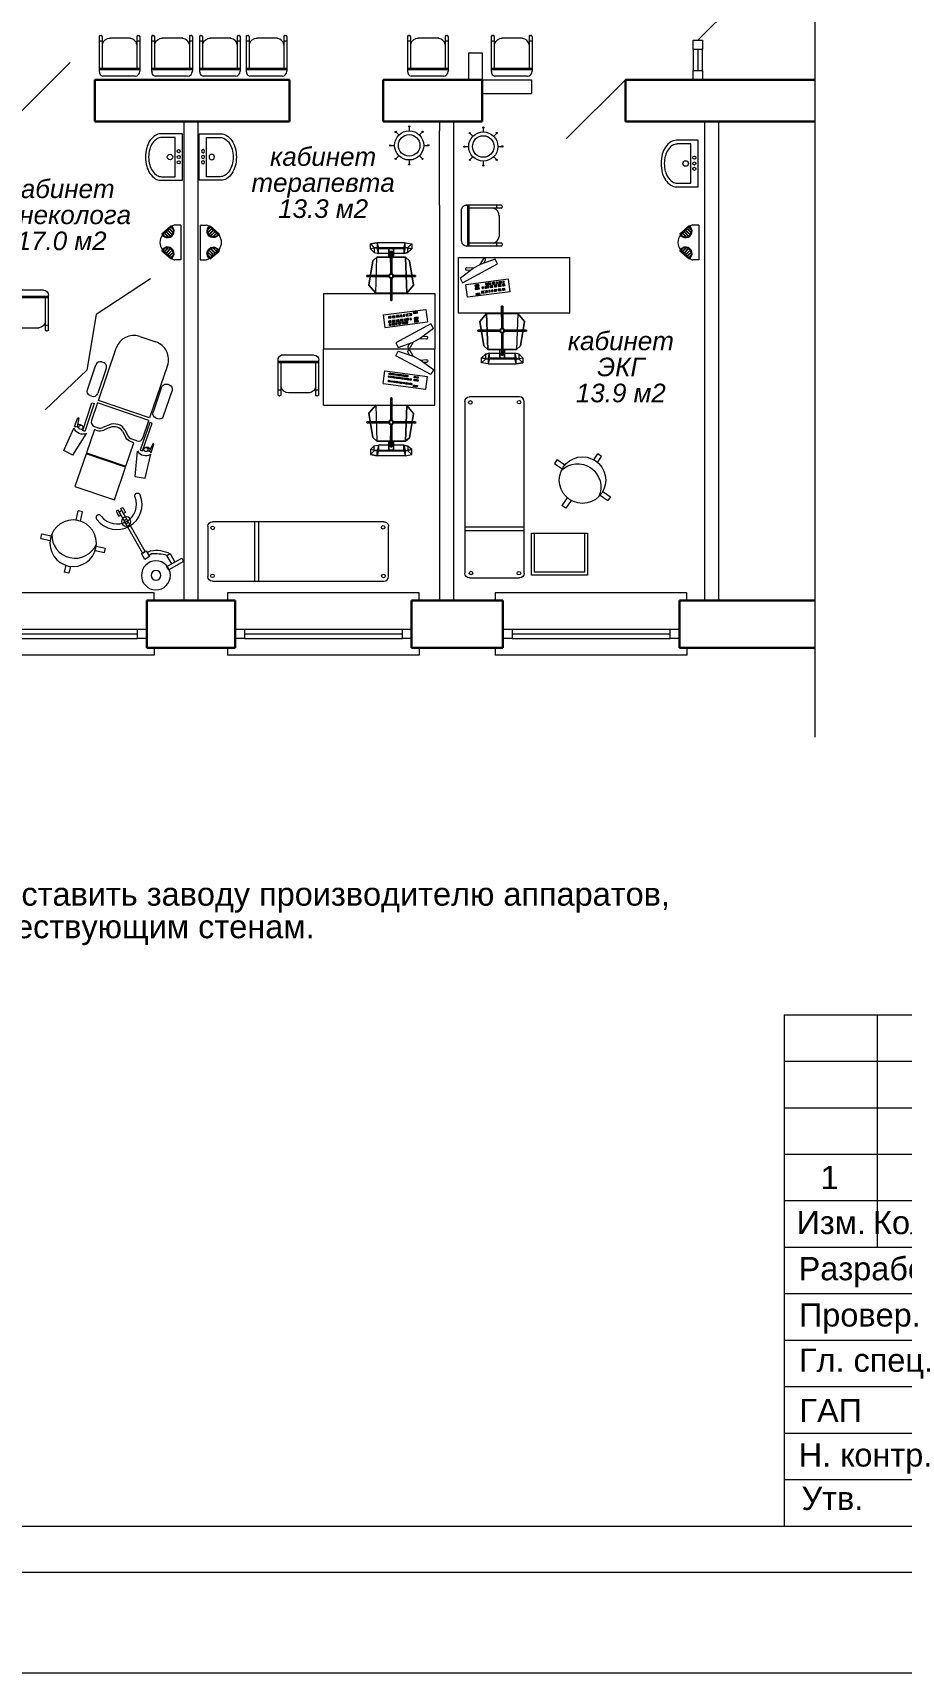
# Model space of a CAD drawing. Header units: metres. Extents: x 14591 to 15202, y 5442 to 5571.
# Drawn here: x 15087.22 to 15096.56, y 5477.72 to 5495.36 of the extents above; entities that cross this region are included whole.
import ezdxf
from ezdxf.enums import TextEntityAlignment as Align

# ---------------------------------------------------------------- set-up
doc = ezdxf.new("R2010")
doc.units = ezdxf.units.M
doc.header["$MEASUREMENT"] = 0
for name, color, linetype, lineweight in [('Level 1', 7, 'Continuous', 0), ('Level 50', 7, 'Continuous', 0), ('Level 63', 7, 'Continuous', 0), ('Стены', 7, 'Continuous', 13)]:
    doc.layers.add(name, color=color, linetype=linetype, lineweight=lineweight)
doc.layers.add('OBORUD MED', color=7, linetype='Continuous', lineweight=0, true_color=0xd20000)
doc.styles.add('Style-Arial', font='arial.ttf')
doc.styles.add('Style-Arial IF', font='ariali.ttf')

# ---------------------------------------------------------------- blocks, each defined once
blk = doc.blocks.new('*U54')
at = {"layer": 'Стены', "color": 7, "linetype": 'Continuous', "lineweight": 0}
for p, q in [((-0.335, -1.03), (-0.335, 1.03)), ((-0.255, 1.03), (-0.335, 1.03)), ((0.335, 1.03), (0.255, 1.03)), ((0.335, -1.03), (0.335, 1.03)), ((-0.155, 0.85), (-0.155, -0.85)), ((-0.105, 0.85), (-0.105, -0.85)), ((-0.055, 0.85), (-0.055, -0.85)), ((-0.255, -1.03), (-0.335, -1.03)), ((0.255, -1.03), (0.335, -1.03))]:
    blk.add_line(p, q, dxfattribs=at)
at = {"layer": 'Стены', "color": 7, "linetype": 'Continuous', "lineweight": 30}
for p, q in [((0.255, 0.95), (-0.255, 0.95)), ((0.255, -0.95), (-0.255, -0.95))]:
    blk.add_line(p, q, dxfattribs=at)
at = {"layer": 'Стены', "color": 7, "linetype": 'Continuous', "lineweight": 13, "flags": 128}
for points in [[(-0.155, 0.85), (-0.155, 0.95), (-0.055, 0.95), (-0.055, 0.85), (-0.155, 0.85)], [(-0.155, -0.95), (-0.155, -0.85), (-0.055, -0.85), (-0.055, -0.95), (-0.155, -0.95)]]:
    blk.add_lwpolyline(points, close=True, dxfattribs=at)
blk = doc.blocks.new('ум6')
at = {"layer": 'Стены', "color": 7, "linetype": 'Continuous', "lineweight": 0}
for p, q in [((-0.325, 0), (-0.325, -0.306)), ((0.325, 0), (-0.325, 0)), ((0.325, -0.306), (0.325, 0)), ((-0.274, -0.103), (-0.274, -0.294)), ((0.275, -0.103), (-0.274, -0.103)), ((0.275, -0.294), (0.275, -0.103))]:
    blk.add_line(p, q, dxfattribs=at)
for centre, radius in [((-0.082, -0.054), 0.0217), ((-0.001, -0.176), 0.0383), ((-0.001, -0.054), 0.0217), ((0.074, -0.054), 0.0217)]:
    blk.add_circle(centre, radius, dxfattribs=at)
for centre, radius, start, end in [((-0.18, -0.306), 0.145, 180, 212.1154), ((-0.094, -0.251), 0.247, 212.1154, 236.5784), ((-0.151, -0.294), 0.122, 180, 212.1154), ((-0.079, -0.248), 0.208, 212.1154, 236.5784), ((-0.037, -0.165), 0.35, 236.5784, 254.7118), ((-0.031, -0.175), 0.295, 236.5784, 254.7118), ((0.032, -0.175), 0.295, 285.2882, 303.4216), ((0.037, -0.165), 0.35, 285.2882, 303.4216), ((0.08, -0.248), 0.208, 303.4216, 327.8846), ((0.094, -0.251), 0.247, 303.4216, 327.8846), ((0.153, -0.294), 0.122, 327.8846, 0), ((0.18, -0.306), 0.145, 327.8846, 0), ((0, -0.029), 0.491, 254.7118, 270), ((0.001, -0.061), 0.414, 254.7118, 270), ((0, -0.029), 0.491, 270, 285.2882), ((0.001, -0.061), 0.414, 270, 285.2882)]:
    blk.add_arc(centre, radius, start, end, dxfattribs=at)
blk = doc.blocks.new('*U122')
at = {"color": 7, "linetype": 'Continuous', "lineweight": 0}
for p, q in [((0.025, 0.646), (0.127, 0.689)), ((0.025, 0.646), (0.11, 0.384)), ((0.127, 0.689), (0.242, 0.45)), ((0.294, 0.342), (0.232, 0.415)), ((0.252, 0.435), (0.301, 0.348)), ((-0.577, 0.273), (-0.661, 0.202)), ((-0.661, 0.202), (-0.5, -0.008)), ((-0.577, 0.273), (-0.381, 0.08)), ((0, 0.141), (0.022, 0.215)), ((0.029, 0.133), (0.05, 0.207)), ((0.093, 0.29), (0.065, 0.273)), ((0.13, 0.277), (0.081, 0.247)), ((0.301, 0.348), (0.294, 0.342)), ((-0.289, 0.054), (-0.262, 0.071)), ((-0.282, 0.023), (-0.246, 0.045)), ((-0.12, 0.041), (-0.196, 0.055)), ((-0.115, 0.07), (-0.191, 0.084)), ((0.318, 0.067), (-0.178, -0.239)), ((0.632, -0.44), (0.318, 0.067)), ((-0.49, -0.023), (-0.434, -0.106)), ((-0.426, -0.103), (-0.464, -0.015)), ((-0.434, -0.106), (-0.426, -0.103)), ((-0.178, -0.239), (0.135, -0.746)), ((0.41, -0.811), (0.566, -0.715))]:
    blk.add_line(p, q, dxfattribs=at)
at = {"color": 7, "linetype": 'Continuous', "lineweight": 0, "extrusion": (0, 0, -1), "flags": 128}
for points in [[(0.247, 0.841), (0.052, 0.525), (0.435, 0.289), (0.63, 0.605), (0.247, 0.841)], [(-0.31, 0.115), (-0.141, 0.381), (-0.162, 0.395), (-0.331, 0.129), (-0.31, 0.115)], [(0.23, -0.219), (0.393, 0.052), (0.414, 0.039), (0.252, -0.232), (0.23, -0.219)]]:
    blk.add_lwpolyline(points, close=True, dxfattribs=at)
for points in [[(0.289, 0.054), (0.43, 0.281), (0.047, 0.517), (-0.093, 0.29)], [(-0.199, 0.261), (-0.304, 0.09), (0.192, -0.217), (0.298, -0.046)], [(-0.517, -0.226), (-0.368, 0.015)], [(-0.385, 0.084), (-0.4, 0.093)], [(-0.469, 0.077), (-0.618, -0.164)], [(0.236, -0.3), (0.251, -0.309)], [(0.018, -0.557), (0.167, -0.316)], [(-0.602, -0.233), (-0.586, -0.243)], [(0.267, -0.378), (0.119, -0.619)], [(0.05, -0.635), (0.034, -0.626)]]:
    blk.add_lwpolyline(points, dxfattribs=at)
at = {"color": 7, "linetype": 'Continuous', "lineweight": 0, "extrusion": (0, 0, -1)}
for centre in [(-0.202, 0.388), (0.426, 0)]:
    blk.add_circle(centre, 0.0223, dxfattribs=at)
for centre, radius, start, end in [((-0.21, 0.35), 0.105, 18.4846, 107.7399), ((-0.21, 0.457), 0.0468, 208.0198, 279.618), ((-0.203, 0.417), 0.0516, 205.2952, 270.3467), ((-0.156, 0.235), 0.05, 58.3028, 148.3028), ((0.255, -0.019), 0.05, 328.3028, 58.3028), ((0.209, -0.014), 0.1, 58.3028, 100.4951), ((0.209, -0.014), 0.07, 58.3028, 100.4951), ((0.096, 0.169), 0.1, 196.1105, 238.3028), ((0.096, 0.169), 0.13, 196.1105, 238.3028), ((-0.427, 0.051), 0.05, 58.3028, 148.3028), ((0.209, -0.342), 0.05, 58.3028, 148.3028), ((-0.461, -0.545), 0.2, 148.3028, 238.3028), ((0.076, -0.593), 0.05, 238.3028, 328.3028), ((0.06, -0.583), 0.05, 148.3028, 238.3028), ((-0.305, -0.641), 0.2, 238.3028, 328.3028)]:
    blk.add_arc(centre, radius, start, end, dxfattribs=at)
at = {"color": 7, "linetype": 'Continuous', "lineweight": 0}
for centre, radius, start, end in [((0.118, 0.188), 0.1, 121.6972, 163.8895), ((0.118, 0.188), 0.07, 121.6972, 163.8895), ((-0.396, -0.024), 0.105, 81.879, 171.1342), ((-0.491, 0.024), 0.0468, 271.4142, 343.0124), ((-0.097, 0.168), 0.13, 259.5049, 301.6972), ((-0.097, 0.168), 0.1, 259.5049, 301.6972), ((0.411, 0.041), 0.05, 121.6972, 211.6972), ((-0.453, 0.013), 0.0516, 268.6896, 333.7411), ((0.576, -0.191), 0.05, 301.6972, 31.6972), ((-0.225, -0.352), 0.05, 121.6972, 211.6972), ((0.56, -0.2), 0.05, 211.6972, 301.6972)]:
    blk.add_arc(centre, radius, start, end, dxfattribs=at)
blk = doc.blocks.new('*U123')
at = {"color": 7, "linetype": 'Continuous', "lineweight": 0}
for p, q in [((-0.466, 0.32), (-0.466, -0.32)), ((-0.426, -0.32), (-0.426, 0.32))]:
    blk.add_line(p, q, dxfattribs=at)
at = {"color": 7, "linetype": 'Continuous', "lineweight": 0, "extrusion": (0, 0, -1), "flags": 128}
for points in [[(0.973, -0.27), (0.973, 0.27)], [(0.923, 0.32), (-0.923, 0.32)], [(-0.973, 0.27), (-0.973, -0.27)], [(-0.923, -0.32), (0.923, -0.32)]]:
    blk.add_lwpolyline(points, dxfattribs=at)
at = {"color": 7, "linetype": 'Continuous', "lineweight": 0, "extrusion": (0, 0, -1)}
for centre in [(0.922, 0.263), (-0.917, 0.264), (0.921, -0.253), (-0.914, -0.259)]:
    blk.add_circle(centre, 0.0191, dxfattribs=at)
at = {"color": 7, "linetype": 'Continuous', "lineweight": 0}
for centre, start, end in [((-0.923, 0.27), 90, 180), ((-0.923, -0.27), 180, 270), ((0.923, -0.27), 270, 0)]:
    blk.add_arc(centre, 0.05, start, end, dxfattribs=at)
at = {"color": 7, "linetype": 'Continuous', "lineweight": 0, "extrusion": (0, 0, -1)}
blk.add_arc((-0.923, 0.27), 0.05, 90, 180, dxfattribs=at)
blk = doc.blocks.new('STUL3_1')
at = {"layer": 'Level 1', "color": 7, "linetype": 'Continuous', "lineweight": 0}
for p, q in [((0.05, 0.7), (0, 0.7)), ((0, 0.599), (0, 0.7)), ((0.05, 0.599), (0.05, 0.7)), ((-0.325, 0.375), (-0.325, 0.325)), ((-0.224, 0.375), (-0.325, 0.375)), ((0.274, 0.375), (0.35, 0.375)), ((-0.224, 0.325), (-0.325, 0.325)), ((0.274, 0.325), (0.35, 0.325)), ((0, 0), (0, 0.101)), ((0.05, 0), (0.05, 0.101)), ((0.05, 0), (0, 0))]:
    blk.add_line(p, q, dxfattribs=at)
at = {"layer": 'Level 1', "color": 7, "linetype": 'Continuous', "lineweight": 0, "extrusion": (0, 0, -1)}
blk.add_circle((-0.025, 0.35), 0.25, dxfattribs=at)
at = {"layer": 'Level 1', "color": 7, "linetype": 'Continuous', "lineweight": 0}
blk.add_arc((-0.066, 0.35), 0.25, 280.4513, 79.5487, dxfattribs=at)
blk = doc.blocks.new('STUL3')
at = {"layer": 'Level 1', "color": 7, "linetype": 'Continuous', "lineweight": 0}
blk.add_line((0, 67.5), (5, 67.5), dxfattribs=at)
at = {"layer": 'Level 1', "color": 7, "linetype": 'Continuous', "lineweight": 0, "xscale": 99.99999999999999, "yscale": 99.99999999999999, "zscale": 99.99999999999999, "rotation": 90}
blk.add_blockref('STUL3_1', (37.5, 32.5), dxfattribs=at)
blk = doc.blocks.new('*U127')
at = {"color": 7, "linetype": 'Continuous', "lineweight": 0}
for p, q in [((-0.134, -0.002), (-0.134, -0.033)), ((-0.1, -0.002), (-0.1, -0.043))]:
    blk.add_line(p, q, dxfattribs=at)
at = {"color": 7, "linetype": 'Continuous', "lineweight": 0, "extrusion": (0, 0, -1), "flags": 128}
for points in [[(0.15, 0.058), (0.079, 0.058), (0.079, -0.002), (0.15, -0.002), (0.15, 0.058)], [(-0.428, 0.045), (0.079, 0.045), (0.079, 0.012), (-0.428, 0.012), (-0.428, 0.045)], [(-0.391, 0.045), (-0.453, 0.045), (-0.453, 0.069), (-0.391, 0.069), (-0.391, 0.045)], [(-0.391, 0.012), (-0.453, 0.012), (-0.453, -0.013), (-0.391, -0.013), (-0.391, 0.012)], [(0.376, -0.112), (0.336, -0.112), (0.336, -0.295), (0.376, -0.295), (0.376, -0.112)], [(0.336, -0.171), (0.231, -0.171), (0.231, -0.21), (0.336, -0.21), (0.336, -0.171)]]:
    blk.add_lwpolyline(points, close=True, dxfattribs=at)
at = {"color": 7, "linetype": 'Continuous', "lineweight": 0, "extrusion": (0, 0, -1)}
for centre, radius in [((0.359, 0.038), 0.156), ((0.359, 0.038), 0.0522), ((-0.302, 0.03), 0.0501), ((-0.302, 0.03), 0.0213)]:
    blk.add_circle(centre, radius, dxfattribs=at)
at = {"color": 7, "linetype": 'Continuous', "lineweight": 0}
for centre, radius, start, end in [((0.511, 0.026), 0.27, 98.1039, 262.2901), ((0.511, 0.026), 0.21, 98.1039, 262.2901), ((0.484, 0.265), 0.0307, 266.0401, 110.1678), ((-0.624, 0.21), 0.547, 315.87, 333.7378)]:
    blk.add_arc(centre, radius, start, end, dxfattribs=at)
at = {"color": 7, "linetype": 'Continuous', "lineweight": 0, "extrusion": (0, 0, -1)}
for centre, radius, start, end in [((0.401, 0.06), 0.318, 198.7735, 237.7674), ((-0.482, -0.213), 0.0302, 91.8941, 283.5257)]:
    blk.add_arc(centre, radius, start, end, dxfattribs=at)
blk = doc.blocks.new('*U128')
at = {"layer": 'Стены', "color": 7, "linetype": 'Continuous', "lineweight": 0}
for p, q in [((-0.219, 0.208), (-0.219, 0.198)), ((-0.208, 0.219), (0.15, 0.219)), ((-0.208, 0.187), (0.136, 0.187)), ((-0.16, 0.187), (-0.16, 0.219)), ((0.136, -0.219), (0.136, 0.219)), ((0.15, -0.219), (0.15, 0.219)), ((0.15, 0.219), (0.169, 0.219)), ((0.219, -0.168), (0.219, 0.18)), ((-0.189, -0.118), (-0.189, 0.108)), ((-0.219, -0.197), (-0.219, -0.207)), ((-0.208, -0.187), (0.136, -0.187)), ((-0.208, -0.219), (0.165, -0.219)), ((-0.16, -0.219), (-0.16, -0.187))]:
    blk.add_line(p, q, dxfattribs=at)
at = {"layer": 'Стены', "color": 7, "linetype": 'Continuous', "lineweight": 0, "extrusion": (0, 0, -1)}
for centre, radius, start, end in [((0.209, 0.208), 0.0104, 358.9796, 94.0778), ((0.208, 0.198), 0.011, 270.467, 0.467), ((0.104, 0.105), 0.0844, 358.3439, 76.9666), ((-0.167, 0.163), 0.0554, 87.4032, 162.07), ((0.105, -0.105), 0.0844, 283.0334, 351.2374), ((-0.164, -0.164), 0.055, 184.5182, 270.467), ((0.209, -0.197), 0.0104, 358.9796, 94.0778), ((0.208, -0.208), 0.011, 270.467, 0.467)]:
    blk.add_arc(centre, radius, start, end, dxfattribs=at)
blk = doc.blocks.new('*U124')
at = {"color": 7, "linetype": 'Continuous', "lineweight": 0, "flags": 128}
blk.add_lwpolyline([(-0.225, 0.3), (0.225, 0.3), (0.225, -0.3), (-0.225, -0.3), (-0.225, 0.3)], close=True, dxfattribs=at)
blk.add_lwpolyline([(-0.225, 0.27), (0.195, 0.27), (0.195, -0.27), (-0.225, -0.27)], dxfattribs=at)
blk = doc.blocks.new('*U129')
at = {"color": 7, "linetype": 'Continuous', "lineweight": 0}
blk.add_line((-0.6, -0.027), (-0.6, 0.573), dxfattribs=at)
at = {"layer": 'Стены', "color": 7, "linetype": 'Continuous', "lineweight": 0}
for p, q in [((0.6, 0.573), (-0.6, 0.573)), ((0.179, 0.503), (0.206, 0.554)), ((0.206, 0.554), (0.366, 0.497)), ((0.328, 0.511), (0.309, 0.544)), ((0.366, 0.497), (0.332, 0.555)), ((0.6, -0.027), (0.6, 0.573)), ((0.556, 0.301), (0.179, 0.503)), ((0.442, 0.456), (0.366, 0.497)), ((0.442, 0.456), (0.509, 0.461)), ((0.583, 0.351), (0.442, 0.456)), ((0.474, 0.433), (0.513, 0.435)), ((0.043, 0.204), (0.061, 0.34)), ((0.043, 0.204), (0.502, 0.144)), ((0.061, 0.34), (0.52, 0.28)), ((0.099, 0.271), (0.101, 0.286)), ((0.104, 0.27), (0.099, 0.271)), ((0.113, 0.269), (0.099, 0.271)), ((0.099, 0.223), (0.101, 0.239)), ((0.106, 0.223), (0.099, 0.224)), ((0.113, 0.222), (0.099, 0.223)), ((0.101, 0.286), (0.115, 0.284)), ((0.106, 0.238), (0.101, 0.239)), ((0.101, 0.239), (0.115, 0.237)), ((0.107, 0.302), (0.109, 0.317)), ((0.122, 0.3), (0.107, 0.302)), ((0.109, 0.317), (0.124, 0.315)), ((0.115, 0.284), (0.113, 0.269)), ((0.113, 0.269), (0.115, 0.284)), ((0.128, 0.267), (0.113, 0.269)), ((0.113, 0.222), (0.115, 0.237)), ((0.115, 0.237), (0.113, 0.222)), ((0.128, 0.22), (0.113, 0.222)), ((0.115, 0.284), (0.13, 0.283)), ((0.115, 0.237), (0.13, 0.235)), ((0.124, 0.315), (0.122, 0.3)), ((0.13, 0.283), (0.128, 0.267)), ((0.13, 0.235), (0.128, 0.22)), ((0.136, 0.298), (0.138, 0.313)), ((0.151, 0.296), (0.136, 0.298)), ((0.138, 0.313), (0.153, 0.311)), ((0.142, 0.265), (0.144, 0.281)), ((0.157, 0.263), (0.142, 0.265)), ((0.142, 0.218), (0.144, 0.233)), ((0.157, 0.216), (0.142, 0.218)), ((0.144, 0.281), (0.159, 0.279)), ((0.144, 0.233), (0.159, 0.231)), ((0.151, 0.296), (0.153, 0.311)), ((0.153, 0.311), (0.151, 0.296)), ((0.165, 0.294), (0.151, 0.296)), ((0.153, 0.311), (0.167, 0.31)), ((0.157, 0.263), (0.159, 0.279)), ((0.159, 0.279), (0.157, 0.263)), ((0.171, 0.261), (0.157, 0.263)), ((0.157, 0.216), (0.159, 0.231)), ((0.159, 0.231), (0.157, 0.216)), ((0.171, 0.214), (0.157, 0.216)), ((0.159, 0.279), (0.173, 0.277)), ((0.159, 0.231), (0.173, 0.23)), ((0.167, 0.31), (0.165, 0.294)), ((0.173, 0.277), (0.171, 0.261)), ((0.173, 0.23), (0.171, 0.214)), ((0.177, 0.293), (0.179, 0.308)), ((0.192, 0.291), (0.177, 0.293)), ((0.179, 0.308), (0.194, 0.306)), ((0.186, 0.259), (0.188, 0.275)), ((0.2, 0.258), (0.186, 0.259)), ((0.186, 0.212), (0.188, 0.228)), ((0.2, 0.21), (0.186, 0.212)), ((0.188, 0.275), (0.202, 0.273)), ((0.188, 0.228), (0.202, 0.226)), ((0.194, 0.306), (0.192, 0.291)), ((0.202, 0.273), (0.2, 0.258)), ((0.2, 0.258), (0.202, 0.273)), ((0.214, 0.256), (0.2, 0.258)), ((0.2, 0.21), (0.202, 0.226)), ((0.202, 0.226), (0.2, 0.21)), ((0.215, 0.208), (0.2, 0.21)), ((0.202, 0.273), (0.217, 0.271)), ((0.202, 0.226), (0.217, 0.224)), ((0.206, 0.289), (0.208, 0.304)), ((0.22, 0.287), (0.206, 0.289)), ((0.208, 0.304), (0.222, 0.302)), ((0.217, 0.271), (0.214, 0.256)), ((0.217, 0.224), (0.215, 0.208)), ((0.222, 0.302), (0.22, 0.287)), ((0.22, 0.287), (0.222, 0.302)), ((0.235, 0.285), (0.22, 0.287)), ((0.222, 0.302), (0.237, 0.3)), ((0.229, 0.254), (0.231, 0.269)), ((0.243, 0.252), (0.229, 0.254)), ((0.229, 0.206), (0.231, 0.222)), ((0.244, 0.205), (0.229, 0.206)), ((0.231, 0.269), (0.245, 0.267)), ((0.231, 0.222), (0.246, 0.22)), ((0.237, 0.3), (0.235, 0.285)), ((0.243, 0.252), (0.245, 0.267)), ((0.245, 0.267), (0.243, 0.252)), ((0.258, 0.25), (0.243, 0.252)), ((0.246, 0.22), (0.244, 0.205)), ((0.245, 0.267), (0.26, 0.266)), ((0.249, 0.283), (0.251, 0.299)), ((0.264, 0.281), (0.249, 0.283)), ((0.251, 0.299), (0.266, 0.297)), ((0.26, 0.266), (0.258, 0.25)), ((0.258, 0.203), (0.26, 0.218)), ((0.272, 0.201), (0.258, 0.203)), ((0.26, 0.218), (0.275, 0.216)), ((0.266, 0.297), (0.264, 0.281)), ((0.264, 0.281), (0.266, 0.297)), ((0.278, 0.279), (0.264, 0.281)), ((0.266, 0.297), (0.28, 0.295)), ((0.272, 0.248), (0.274, 0.264)), ((0.287, 0.246), (0.272, 0.248)), ((0.275, 0.216), (0.272, 0.201)), ((0.274, 0.264), (0.289, 0.262)), ((0.278, 0.279), (0.28, 0.295)), ((0.28, 0.295), (0.278, 0.279)), ((0.293, 0.277), (0.278, 0.279)), ((0.28, 0.295), (0.295, 0.293)), ((0.289, 0.262), (0.287, 0.246)), ((0.287, 0.246), (0.289, 0.262)), ((0.301, 0.244), (0.287, 0.246)), ((0.287, 0.199), (0.289, 0.214)), ((0.301, 0.197), (0.287, 0.199)), ((0.289, 0.262), (0.303, 0.26)), ((0.289, 0.214), (0.303, 0.213)), ((0.293, 0.277), (0.295, 0.293)), ((0.295, 0.293), (0.293, 0.277)), ((0.307, 0.276), (0.293, 0.277)), ((0.295, 0.293), (0.309, 0.291)), ((0.303, 0.26), (0.301, 0.244)), ((0.301, 0.244), (0.303, 0.26)), ((0.316, 0.242), (0.301, 0.244)), ((0.301, 0.197), (0.303, 0.213)), ((0.303, 0.213), (0.301, 0.197)), ((0.351, 0.19), (0.301, 0.197)), ((0.303, 0.26), (0.318, 0.258)), ((0.303, 0.213), (0.353, 0.206)), ((0.309, 0.291), (0.307, 0.276)), ((0.318, 0.258), (0.316, 0.242)), ((0.33, 0.241), (0.332, 0.256)), ((0.345, 0.239), (0.33, 0.241)), ((0.33, 0.193), (0.332, 0.209)), ((0.344, 0.191), (0.33, 0.193)), ((0.332, 0.256), (0.347, 0.254)), ((0.332, 0.209), (0.346, 0.207)), ((0.346, 0.207), (0.344, 0.191)), ((0.347, 0.254), (0.345, 0.239)), ((0.353, 0.206), (0.351, 0.19)), ((0.367, 0.173), (0.369, 0.188)), ((0.369, 0.188), (0.384, 0.186)), ((0.375, 0.235), (0.377, 0.251)), ((0.39, 0.233), (0.375, 0.235)), ((0.377, 0.251), (0.392, 0.249)), ((0.378, 0.266), (0.38, 0.282)), ((0.393, 0.264), (0.378, 0.266)), ((0.38, 0.282), (0.395, 0.28)), ((0.381, 0.171), (0.384, 0.186)), ((0.384, 0.186), (0.381, 0.171)), ((0.384, 0.186), (0.398, 0.184)), ((0.39, 0.233), (0.392, 0.249)), ((0.392, 0.249), (0.39, 0.233)), ((0.404, 0.231), (0.39, 0.233)), ((0.392, 0.249), (0.406, 0.247)), ((0.395, 0.28), (0.393, 0.264)), ((0.393, 0.264), (0.395, 0.28)), ((0.407, 0.262), (0.393, 0.264)), ((0.395, 0.28), (0.409, 0.278)), ((0.398, 0.184), (0.396, 0.169)), ((0.396, 0.169), (0.398, 0.184)), ((0.398, 0.184), (0.412, 0.183)), ((0.406, 0.247), (0.404, 0.231)), ((0.404, 0.231), (0.406, 0.247)), ((0.419, 0.229), (0.404, 0.231)), ((0.406, 0.247), (0.421, 0.245)), ((0.407, 0.262), (0.409, 0.278)), ((0.409, 0.278), (0.407, 0.262)), ((0.421, 0.261), (0.407, 0.262)), ((0.409, 0.278), (0.424, 0.276)), ((0.412, 0.183), (0.41, 0.167)), ((0.421, 0.245), (0.419, 0.229)), ((0.424, 0.276), (0.421, 0.261)), ((0.502, 0.144), (0.52, 0.28)), ((0.583, 0.351), (0.556, 0.301)), ((0.124, 0.05), (0.124, 0.05)), ((0.124, 0.05), (0.124, 0.05)), ((0.124, 0.05), (0.136, 0.05)), ((0.136, 0.05), (0.124, 0.05)), ((0.124, 0.05), (0.136, 0.05)), ((0.124, -0.194), (0.124, 0.05)), ((0.124, 0.05), (0.124, -0.194)), ((0.124, -0.194), (0.124, 0.05)), ((0.136, 0.05), (0.135, -0.194)), ((0.135, -0.194), (0.136, 0.05)), ((0.136, 0.05), (0.135, -0.194)), ((0.136, 0.05), (0.136, 0.05)), ((0.136, 0.05), (0.136, 0.05)), ((0.381, 0.171), (0.367, 0.173)), ((0.396, 0.169), (0.381, 0.171)), ((0.41, 0.167), (0.396, 0.169)), ((-0.6, -0.027), (0.6, -0.027)), ((-0.111, -0.116), (-0.037, -0.03)), ((-0.037, -0.03), (-0.111, -0.116)), ((-0.111, -0.116), (-0.037, -0.03)), ((-0.069, -0.378), (-0.111, -0.116)), ((-0.111, -0.116), (-0.069, -0.378)), ((-0.069, -0.378), (-0.111, -0.116)), ((-0.037, -0.03), (0.297, -0.031)), ((0.297, -0.031), (-0.037, -0.03)), ((0.297, -0.031), (-0.037, -0.03)), ((-0.037, -0.03), (-0.025, -0.416)), ((-0.037, -0.03), (-0.025, -0.416)), ((0.283, -0.417), (0.297, -0.031)), ((0.297, -0.031), (0.283, -0.417)), ((0.297, -0.031), (0.37, -0.117)), ((0.37, -0.117), (0.297, -0.031)), ((0.37, -0.117), (0.297, -0.031)), ((0.37, -0.117), (0.327, -0.379)), ((0.327, -0.379), (0.37, -0.117)), ((0.327, -0.379), (0.37, -0.117)), ((-0.132, -0.208), (-0.132, -0.208)), ((-0.132, -0.208), (0.112, -0.208)), ((0.112, -0.208), (-0.132, -0.208)), ((-0.132, -0.219), (-0.132, -0.208)), ((-0.132, -0.208), (-0.132, -0.208)), ((-0.132, -0.208), (-0.132, -0.219)), ((-0.132, -0.219), (-0.132, -0.208)), ((-0.132, -0.208), (0.112, -0.208)), ((-0.132, -0.219), (-0.132, -0.219)), ((0.112, -0.22), (-0.132, -0.219)), ((-0.132, -0.219), (-0.132, -0.219)), ((-0.132, -0.219), (0.112, -0.22)), ((0.112, -0.22), (-0.132, -0.219)), ((0.112, -0.234), (0.112, -0.194)), ((0.112, -0.194), (0.112, -0.234)), ((0.112, -0.194), (0.147, -0.194)), ((0.147, -0.194), (0.112, -0.194)), ((0.112, -0.208), (0.112, -0.208)), ((0.112, -0.208), (0.112, -0.22)), ((0.147, -0.234), (0.112, -0.234)), ((0.112, -0.234), (0.147, -0.234)), ((0.124, -0.234), (0.123, -0.478)), ((0.123, -0.478), (0.124, -0.234)), ((0.124, -0.234), (0.123, -0.478)), ((0.135, -0.194), (0.124, -0.194)), ((0.135, -0.234), (0.124, -0.234)), ((0.135, -0.194), (0.135, -0.194)), ((0.135, -0.478), (0.135, -0.234)), ((0.135, -0.234), (0.135, -0.234)), ((0.135, -0.234), (0.135, -0.478)), ((0.135, -0.478), (0.135, -0.234)), ((0.147, -0.194), (0.147, -0.234)), ((0.147, -0.234), (0.147, -0.194)), ((0.392, -0.209), (0.147, -0.208)), ((0.147, -0.208), (0.147, -0.208)), ((0.147, -0.208), (0.392, -0.209)), ((0.147, -0.208), (0.147, -0.22)), ((0.392, -0.209), (0.147, -0.208)), ((0.147, -0.22), (0.392, -0.221)), ((0.392, -0.221), (0.147, -0.22)), ((0.147, -0.22), (0.392, -0.221)), ((0.392, -0.209), (0.392, -0.209)), ((0.392, -0.221), (0.392, -0.209)), ((0.392, -0.209), (0.392, -0.209)), ((0.392, -0.209), (0.392, -0.221)), ((0.392, -0.221), (0.392, -0.209)), ((0.392, -0.221), (0.392, -0.221)), ((0.392, -0.221), (0.392, -0.221)), ((-0.052, -0.467), (-0.094, -0.506)), ((-0.094, -0.506), (-0.052, -0.467)), ((-0.094, -0.506), (-0.094, -0.559)), ((-0.094, -0.506), (-0.094, -0.559)), ((-0.021, -0.52), (-0.094, -0.506)), ((-0.021, -0.52), (-0.094, -0.506)), ((-0.094, -0.559), (-0.052, -0.52)), ((-0.094, -0.559), (-0.052, -0.52)), ((-0.025, -0.416), (-0.069, -0.378)), ((-0.069, -0.378), (-0.025, -0.416)), ((-0.025, -0.416), (-0.069, -0.378)), ((-0.052, -0.467), (-0.008, -0.458)), ((-0.052, -0.467), (-0.008, -0.458)), ((-0.052, -0.52), (-0.052, -0.467)), ((-0.052, -0.52), (-0.052, -0.467)), ((-0.008, -0.51), (-0.052, -0.52)), ((-0.052, -0.52), (-0.008, -0.51)), ((0.283, -0.417), (-0.025, -0.416)), ((-0.025, -0.416), (0.283, -0.417)), ((-0.025, -0.416), (0.283, -0.417)), ((-0.008, -0.458), (-0.021, -0.52)), ((-0.008, -0.458), (-0.021, -0.52)), ((-0.008, -0.51), (-0.021, -0.572)), ((-0.021, -0.572), (-0.008, -0.51)), ((-0.021, -0.572), (-0.021, -0.52)), ((-0.021, -0.572), (-0.021, -0.52)), ((-0.021, -0.52), (0.279, -0.52)), ((-0.021, -0.52), (0.279, -0.52)), ((-0.008, -0.458), (-0.008, -0.51)), ((0.266, -0.458), (-0.008, -0.458)), ((-0.008, -0.458), (-0.008, -0.51)), ((0.266, -0.458), (-0.008, -0.458)), ((-0.008, -0.51), (0.266, -0.511)), ((-0.008, -0.51), (0.266, -0.511)), ((0.103, -0.511), (0.103, -0.416)), ((0.103, -0.416), (0.103, -0.473)), ((0.103, -0.416), (0.156, -0.416)), ((0.103, -0.511), (0.103, -0.416)), ((0.103, -0.416), (0.156, -0.416)), ((0.103, -0.473), (0.103, -0.416)), ((0.103, -0.473), (0.103, -0.511)), ((0.155, -0.474), (0.103, -0.473)), ((0.155, -0.511), (0.103, -0.511)), ((0.123, -0.478), (0.123, -0.478)), ((0.123, -0.478), (0.135, -0.478)), ((0.135, -0.478), (0.123, -0.478)), ((0.123, -0.478), (0.123, -0.478)), ((0.123, -0.478), (0.135, -0.478)), ((0.135, -0.478), (0.135, -0.478)), ((0.135, -0.478), (0.135, -0.478)), ((0.156, -0.416), (0.155, -0.511)), ((0.155, -0.474), (0.156, -0.416)), ((0.156, -0.416), (0.155, -0.511)), ((0.156, -0.416), (0.155, -0.474)), ((0.155, -0.511), (0.155, -0.474)), ((0.266, -0.511), (0.266, -0.458)), ((0.266, -0.458), (0.31, -0.468)), ((0.266, -0.511), (0.266, -0.458)), ((0.31, -0.468), (0.266, -0.458)), ((0.266, -0.458), (0.279, -0.52)), ((0.279, -0.52), (0.266, -0.458)), ((0.31, -0.52), (0.266, -0.511)), ((0.266, -0.511), (0.279, -0.573)), ((0.31, -0.52), (0.266, -0.511)), ((0.266, -0.511), (0.279, -0.573)), ((0.352, -0.507), (0.279, -0.52)), ((0.279, -0.52), (0.352, -0.507)), ((0.279, -0.52), (0.279, -0.573)), ((0.279, -0.52), (0.279, -0.573)), ((0.327, -0.379), (0.283, -0.417)), ((0.283, -0.417), (0.327, -0.379)), ((0.283, -0.417), (0.327, -0.379)), ((0.352, -0.507), (0.31, -0.468)), ((0.31, -0.468), (0.31, -0.52)), ((0.31, -0.468), (0.31, -0.52)), ((0.352, -0.507), (0.31, -0.468)), ((0.31, -0.52), (0.352, -0.56)), ((0.352, -0.56), (0.31, -0.52)), ((0.352, -0.56), (0.352, -0.507)), ((0.352, -0.56), (0.352, -0.507)), ((-0.094, -0.559), (-0.021, -0.572)), ((-0.021, -0.572), (-0.094, -0.559)), ((0.279, -0.573), (-0.021, -0.572)), ((0.279, -0.573), (-0.021, -0.572)), ((0.279, -0.573), (0.352, -0.56)), ((0.279, -0.573), (0.352, -0.56))]:
    blk.add_line(p, q, dxfattribs=at)
at = {"layer": 'Стены', "color": 7, "linetype": 'Continuous', "lineweight": 0, "extrusion": (0, 0, -1)}
for centre, start, end in [((-0.321, 0.55), 335.1796, 155.2165), ((-0.511, 0.448), 81.1305, 261.1674)]:
    blk.add_arc(centre, 0.0129, start, end, dxfattribs=at)
blk = doc.blocks.new('*U131')
at = {"layer": 'Стены', "color": 7, "linetype": 'Continuous', "lineweight": 0}
for p, q in [((-0.219, 0.208), (-0.219, 0.198)), ((-0.208, 0.219), (0.15, 0.219)), ((-0.208, 0.187), (0.136, 0.187)), ((-0.16, 0.187), (-0.16, 0.219)), ((0.136, -0.219), (0.136, 0.219)), ((0.15, -0.219), (0.15, 0.219)), ((0.15, 0.219), (0.169, 0.219)), ((0.219, -0.168), (0.219, 0.18)), ((-0.189, -0.118), (-0.189, 0.108)), ((-0.219, -0.197), (-0.219, -0.207)), ((-0.208, -0.187), (0.136, -0.187)), ((-0.208, -0.219), (0.165, -0.219)), ((-0.16, -0.219), (-0.16, -0.187))]:
    blk.add_line(p, q, dxfattribs=at)
at = {"layer": 'Стены', "color": 7, "linetype": 'Continuous', "lineweight": 0, "extrusion": (0, 0, -1)}
for centre, radius, start, end in [((0.209, 0.208), 0.0104, 358.9796, 94.0778), ((0.208, 0.198), 0.011, 270.467, 0.467), ((0.104, 0.105), 0.0844, 358.3439, 76.9666), ((-0.167, 0.163), 0.0554, 87.4032, 162.07), ((0.105, -0.105), 0.0844, 283.0334, 351.2374), ((-0.164, -0.164), 0.055, 184.5182, 270.467), ((0.209, -0.197), 0.0104, 358.9796, 94.0778), ((0.208, -0.208), 0.011, 270.467, 0.467)]:
    blk.add_arc(centre, radius, start, end, dxfattribs=at)
blk = doc.blocks.new('*U132')
at = {"color": 7, "linetype": 'Continuous', "lineweight": 0}
for p, q in [((-0.001, 0.205), (-0.001, 0.158)), ((-0.001, 0.205), (-0.001, 0.158)), ((-0.205, 0), (-0.158, 0)), ((-0.205, 0), (-0.158, 0)), ((-0.146, 0.145), (-0.112, 0.112)), ((-0.146, 0.145), (-0.112, 0.112)), ((0.144, 0.145), (0.111, 0.112)), ((0.144, 0.145), (0.111, 0.112)), ((0.157, 0), (0.204, 0)), ((0.157, 0), (0.204, 0)), ((-0.112, -0.111), (-0.146, -0.144)), ((-0.112, -0.111), (-0.146, -0.144)), ((-0.001, -0.157), (-0.001, -0.204)), ((-0.001, -0.157), (-0.001, -0.204)), ((0.111, -0.111), (0.144, -0.144)), ((0.111, -0.111), (0.144, -0.144))]:
    blk.add_line(p, q, dxfattribs=at)
at = {"color": 7, "linetype": 'Continuous', "lineweight": 0, "flags": 128}
for points in [[(-0.007, 0.204, -1), (0.006, 0.204, -1), (-0.007, 0.204)], [(-0.007, 0.204, -1), (0.006, 0.204, -1), (-0.007, 0.204)], [(-0.211, -0.001, -1), (-0.198, -0.001, -1), (-0.211, -0.001)], [(-0.211, -0.001, -1), (-0.198, -0.001, -1), (-0.211, -0.001)], [(-0.152, 0.145, -1), (-0.139, 0.145, -1), (-0.152, 0.145)], [(-0.152, 0.145, -1), (-0.139, 0.145, -1), (-0.152, 0.145)], [(0.138, 0.146, -1), (0.15, 0.146, -1), (0.138, 0.146)], [(0.138, 0.146, -1), (0.15, 0.146, -1), (0.138, 0.146)], [(0.198, 0.001, -1), (0.211, 0.001, -1), (0.198, 0.001)], [(0.198, 0.001, -1), (0.211, 0.001, -1), (0.198, 0.001)], [(-0.152, -0.144, -1), (-0.14, -0.144, -1), (-0.152, -0.144)], [(-0.152, -0.144, -1), (-0.14, -0.144, -1), (-0.152, -0.144)], [(0.137, -0.144, -1), (0.149, -0.144, -1), (0.137, -0.144)], [(0.137, -0.144, -1), (0.149, -0.144, -1), (0.137, -0.144)], [(-0.007, -0.204, -1), (0.006, -0.204, -1), (-0.007, -0.204)], [(-0.007, -0.204, -1), (0.006, -0.204, -1), (-0.007, -0.204)]]:
    blk.add_lwpolyline(points, format="xyb", dxfattribs=at)
at = {"color": 7, "linetype": 'Continuous', "lineweight": 0}
for radius in [0.157, 0.157, 0.116]:
    blk.add_circle((-0.001, 0), radius, dxfattribs=at)
blk = doc.blocks.new('*U143')
at = {"layer": 'Стены', "color": 7, "linetype": 'Continuous', "lineweight": 0}
for p, q in [((-0.219, 0.208), (-0.219, 0.198)), ((-0.208, 0.219), (0.15, 0.219)), ((-0.208, 0.187), (0.136, 0.187)), ((-0.16, 0.187), (-0.16, 0.219)), ((0.136, -0.219), (0.136, 0.219)), ((0.15, -0.219), (0.15, 0.219)), ((0.15, 0.219), (0.169, 0.219)), ((0.219, -0.168), (0.219, 0.18)), ((-0.189, -0.118), (-0.189, 0.108)), ((-0.219, -0.197), (-0.219, -0.207)), ((-0.208, -0.187), (0.136, -0.187)), ((-0.208, -0.219), (0.165, -0.219)), ((-0.16, -0.219), (-0.16, -0.187))]:
    blk.add_line(p, q, dxfattribs=at)
at = {"layer": 'Стены', "color": 7, "linetype": 'Continuous', "lineweight": 0, "extrusion": (0, 0, -1)}
for centre, radius, start, end in [((0.209, 0.208), 0.0104, 358.9796, 94.0778), ((0.208, 0.198), 0.011, 270.467, 0.467), ((0.104, 0.105), 0.0844, 358.3439, 76.9666), ((-0.167, 0.163), 0.0554, 87.4032, 162.07), ((0.105, -0.105), 0.0844, 283.0334, 351.2374), ((-0.164, -0.164), 0.055, 184.5182, 270.467), ((0.209, -0.197), 0.0104, 358.9796, 94.0778), ((0.208, -0.208), 0.011, 270.467, 0.467)]:
    blk.add_arc(centre, radius, start, end, dxfattribs=at)
blk = doc.blocks.new('*U150')
at = {"layer": 'Level 50', "color": 7, "linetype": 'Continuous', "lineweight": 13}
blk.add_line((-18.926, -14), (20.013, -14), dxfattribs=at)
at = {"layer": 'Level 50', "color": 7, "linetype": 'Continuous', "lineweight": 0}
blk.add_line((20.513, -14.5), (-20.487, -14.5), dxfattribs=at)
at = {"layer": 'Level 63', "color": 7, "linetype": 'Continuous', "lineweight": 13}
for p, q in [((1.513, -8.5), (20.013, -8.5)), ((1.513, -8.5), (1.513, -14)), ((2.513, -8.5), (2.513, -11)), ((1.513, -10.5), (8.013, -10.5)), ((1.513, -11), (8.013, -11))]:
    blk.add_line(p, q, dxfattribs=at)
at = {"layer": 'Level 63', "color": 7, "linetype": 'Continuous', "lineweight": 0}
for p, q in [((1.513, -9), (8.013, -9)), ((1.513, -9.5), (8.013, -9.5)), ((1.513, -10), (8.013, -10)), ((1.513, -11.5), (8.013, -11.5)), ((1.513, -12), (8.013, -12)), ((1.513, -12.5), (8.013, -12.5)), ((1.513, -13), (8.013, -13)), ((1.513, -13.5), (8.013, -13.5))]:
    blk.add_line(p, q, dxfattribs=at)
at = {"layer": 'Level 63', "color": 7, "linetype": 'Continuous', "lineweight": 0, "style": 'Style-Arial'}
for s, p in [('Изм.', (2.02, -10.735)), ('Кол.уч', (2.997, -10.735)), ('Разработ.', (2.482, -11.231)), ('Провер.', (2.327, -11.729)), ('Гл. спец.', (2.393, -12.216)), ('ГАП', (2.014, -12.757)), ('Н. контр.', (2.388, -13.235)), ('Утв.', (2.032, -13.702))]:
    blk.add_text(s, height=0.25, dxfattribs=at).set_placement(p, align=Align.MIDDLE_CENTER)
blk = doc.blocks.new('формат_А3')
at = {"layer": 'Level 50', "color": 7, "linetype": 'Continuous', "lineweight": 13}
blk.add_blockref('*U150', (20.487, -14.5), dxfattribs=at)
blk = doc.blocks.new('*U322')
at = {"layer": 'OBORUD MED', "color": 7, "lineweight": 0, "ltscale": 1e-06}
for p, q in [((0.005, 0.178), (-0.092, 0.093)), ((0.113, 0.187), (0.048, 0.187)), ((0.113, 0.187), (0.113, -0.188)), ((-0.082, 0.086), (-0.091, 0.094)), ((-0.085, 0.083), (-0.088, 0.086)), ((-0.085, 0.083), (-0.085, 0.083)), ((-0.082, 0.086), (-0.068, 0.1)), ((-0.081, 0.078), (-0.081, 0.079)), ((-0.073, 0.071), (-0.081, 0.079)), ((-0.078, 0.082), (-0.064, 0.096)), ((-0.06, 0.064), (-0.078, 0.082)), ((-0.068, 0.1), (-0.076, 0.107)), ((-0.066, 0.103), (-0.073, 0.11)), ((-0.066, 0.103), (-0.051, 0.117)), ((-0.027, 0.059), (-0.064, 0.096)), ((-0.061, 0.098), (-0.047, 0.113)), ((-0.022, 0.059), (-0.061, 0.098)), ((-0.051, 0.117), (-0.058, 0.123)), ((-0.049, 0.119), (-0.055, 0.125)), ((-0.049, 0.119), (-0.035, 0.134)), ((-0.002, 0.067), (-0.047, 0.113)), ((-0.044, 0.115), (-0.03, 0.129)), ((0.002, 0.069), (-0.044, 0.115)), ((-0.035, 0.134), (-0.04, 0.139)), ((-0.032, 0.136), (-0.037, 0.141)), ((-0.032, 0.136), (-0.018, 0.15)), ((0.017, 0.082), (-0.03, 0.129)), ((-0.028, 0.132), (-0.013, 0.146)), ((0.019, 0.085), (-0.028, 0.132)), ((-0.018, 0.15), (-0.022, 0.154)), ((-0.015, 0.153), (-0.019, 0.157)), ((-0.015, 0.153), (-0.001, 0.167)), ((0.029, 0.104), (-0.013, 0.146)), ((-0.011, 0.149), (0.003, 0.163)), ((0.03, 0.108), (-0.011, 0.149)), ((-0.001, 0.167), (-0.004, 0.17)), ((0.002, 0.17), (-0.001, 0.172)), ((0.002, 0.17), (0.008, 0.176)), ((0.031, 0.135), (0.003, 0.163)), ((0.006, 0.166), (0.012, 0.172)), ((0.029, 0.142), (0.006, 0.166)), ((0.005, -0.178), (-0.092, -0.093)), ((-0.082, -0.086), (-0.091, -0.094)), ((-0.085, -0.083), (-0.088, -0.086)), ((-0.085, -0.083), (-0.085, -0.083)), ((-0.082, -0.086), (-0.068, -0.1)), ((-0.073, -0.071), (-0.081, -0.079)), ((-0.081, -0.078), (-0.081, -0.079)), ((-0.06, -0.064), (-0.078, -0.082)), ((-0.078, -0.082), (-0.064, -0.096)), ((-0.068, -0.1), (-0.076, -0.107)), ((-0.066, -0.103), (-0.073, -0.11)), ((-0.066, -0.103), (-0.051, -0.117)), ((-0.027, -0.059), (-0.064, -0.096)), ((-0.022, -0.059), (-0.061, -0.098)), ((-0.061, -0.098), (-0.047, -0.113)), ((-0.051, -0.117), (-0.058, -0.123)), ((-0.049, -0.119), (-0.055, -0.125)), ((-0.049, -0.119), (-0.035, -0.134)), ((-0.002, -0.067), (-0.047, -0.113)), ((0.002, -0.069), (-0.044, -0.115)), ((-0.044, -0.115), (-0.03, -0.129)), ((-0.035, -0.134), (-0.04, -0.139)), ((-0.032, -0.136), (-0.037, -0.141)), ((-0.032, -0.136), (-0.018, -0.15)), ((0.017, -0.082), (-0.03, -0.129)), ((0.019, -0.085), (-0.028, -0.132)), ((-0.028, -0.132), (-0.013, -0.146)), ((-0.018, -0.15), (-0.022, -0.154)), ((-0.015, -0.153), (-0.019, -0.157)), ((-0.015, -0.153), (-0.001, -0.167)), ((0.029, -0.104), (-0.013, -0.146)), ((0.03, -0.108), (-0.011, -0.149)), ((-0.011, -0.149), (0.003, -0.163)), ((-0.001, -0.167), (-0.004, -0.17)), ((0.002, -0.17), (-0.001, -0.172)), ((0.002, -0.17), (0.008, -0.176)), ((0.031, -0.135), (0.003, -0.163)), ((0.029, -0.142), (0.006, -0.166)), ((0.006, -0.166), (0.012, -0.172)), ((0.113, -0.188), (0.048, -0.188))]:
    blk.add_line(p, q, dxfattribs=at)
for centre, radius, start, end in [((-0.034, 0.124), 0.0661, 208.5022, 53.4892), ((-0.029, 0.119), 0.0681, 202.377, 59.6144), ((0.051, 0.132), 0.0554, 92.6049, 133.4621), ((0.024, 0), 0.137, 143.57, 216.43), ((-0.029, -0.119), 0.0681, 300.3856, 157.623), ((-0.034, -0.124), 0.0661, 306.5108, 151.4978), ((0.051, -0.132), 0.0554, 226.5379, 267.3951)]:
    blk.add_arc(centre, radius, start, end, dxfattribs=at)

msp = doc.modelspace()

# ---------------------------------------------------------------- linework, layer by layer
at = {"color": 7, "linetype": 'Continuous', "lineweight": 0, "flags": 128}
for points in [[(15095.63518212, 5504.71998931), (15095.63518212, 5496.29234637), (15096.14342895, 5496.19768384), (15095.10492074, 5496.0621713), (15095.63518212, 5495.95422587), (15095.63518212, 5487.78338249)], [(15088.48848853, 5492.71426581), (15087.90234246, 5492.32923233), (15087.80131805, 5491.73180805), (15087.35541719, 5491.30408017)]]:
    msp.add_lwpolyline(points, dxfattribs=at)
at = {"layer": 'Level 63', "color": 5, "linetype": 'Continuous', "lineweight": 13, "flags": 128}
msp.add_lwpolyline([(15049.29027593, 5508.82994608), (15114.71282392, 5508.82994608), (15114.71282392, 5477.71598835), (15049.29027593, 5477.71598835), (15049.29027593, 5508.82994608)], close=True, dxfattribs=at)
at = {"layer": 'Стены', "color": 7, "linetype": 'Continuous', "lineweight": 0}
for p, q in [((15094.37698868, 5495.28047989), (15094.7587848, 5495.66227601)), ((15086.98698868, 5494.40547989), (15087.62338479, 5495.04187599)), ((15094.32698868, 5495.18047989), (15094.32698868, 5494.95547989)), ((15094.37698868, 5495.18047989), (15094.37698868, 5494.95547989)), ((15094.42698868, 5494.95547989), (15094.42698868, 5495.18047989)), ((15092.96059258, 5494.21908379), (15093.59698868, 5494.85547989))]:
    msp.add_line(p, q, dxfattribs=at)
at = {"layer": 'Стены', "color": 7, "linetype": 'Continuous', "lineweight": 13}
for p, q in [((15091.90698868, 5495.14547989), (15092.05698868, 5495.14547989)), ((15091.90698868, 5495.14547989), (15091.90698868, 5494.85547989)), ((15092.05698868, 5495.14547989), (15092.05698868, 5494.85547989)), ((15092.05698868, 5494.85547989), (15092.58698868, 5494.85547989)), ((15092.58698868, 5494.85547989), (15092.58698868, 5494.70547989)), ((15092.05698868, 5494.70547989), (15092.58698868, 5494.70547989)), ((15088.84698868, 5494.40547989), (15088.84698868, 5491.05547989)), ((15088.99698868, 5494.40547989), (15088.99698868, 5491.05547989)), ((15091.59698868, 5494.40547989), (15091.59698868, 5494.30547989)), ((15091.74698868, 5494.40547989), (15091.74698868, 5494.30547989)), ((15094.44698868, 5494.40547989), (15094.44698868, 5489.25547989)), ((15094.59698868, 5494.40547989), (15094.59698868, 5489.25547989)), ((15091.59698868, 5493.50547989), (15091.59698868, 5494.30547989)), ((15091.74698868, 5494.30547989), (15091.74698868, 5493.50547989)), ((15091.59698868, 5493.50547989), (15091.59698868, 5489.25547989)), ((15091.74698868, 5493.50547989), (15091.74698868, 5489.25547989)), ((15088.84698868, 5491.05547989), (15088.84698868, 5490.15547989)), ((15088.99698868, 5491.05547989), (15088.99698868, 5490.15547989)), ((15088.84698868, 5490.15547989), (15088.84698868, 5489.25547989)), ((15088.99698868, 5490.15547989), (15088.99698868, 5489.25547989))]:
    msp.add_line(p, q, dxfattribs=at)
at = {"layer": 'Стены', "color": 7, "linetype": 'Continuous', "lineweight": 30}
for p, q in [((15087.88698868, 5494.85547989), (15087.88698868, 5494.40547989)), ((15087.88698868, 5494.85547989), (15089.98148272, 5494.85547989)), ((15089.98148272, 5494.85547989), (15089.98148272, 5494.40547989)), ((15090.99148272, 5494.85547989), (15090.99148272, 5494.40547989)), ((15090.99148272, 5494.85547989), (15092.05698868, 5494.85547989)), ((15092.05698868, 5494.85547989), (15092.05698868, 5494.40547989)), ((15093.59698868, 5494.85547989), (15095.63518212, 5494.85547989)), ((15093.59698868, 5494.85547989), (15093.59698868, 5494.40547989)), ((15087.88698868, 5494.40547989), (15089.98148272, 5494.40547989)), ((15090.99148272, 5494.40547989), (15092.05698868, 5494.40547989)), ((15093.59698868, 5494.40547989), (15095.63518212, 5494.40547989)), ((15088.44698868, 5489.25547989), (15089.39698868, 5489.25547989)), ((15091.29698868, 5489.25547989), (15092.27698868, 5489.25547989)), ((15094.17698868, 5489.25547989), (15095.63518212, 5489.25547989)), ((15088.44698868, 5488.74547989), (15089.39698868, 5488.74547989)), ((15091.29698868, 5488.74547989), (15092.27698868, 5488.74547989)), ((15094.17698868, 5488.74547989), (15095.63518212, 5488.74547989))]:
    msp.add_line(p, q, dxfattribs=at)
at = {"layer": 'Стены', "color": 7, "linetype": 'Continuous', "lineweight": 13, "flags": 128}
for points in [[(15094.32698868, 5495.28047989), (15094.42698868, 5495.28047989), (15094.42698868, 5495.18047989), (15094.32698868, 5495.18047989), (15094.32698868, 5495.28047989)], [(15094.32698868, 5494.95547989), (15094.42698868, 5494.95547989), (15094.42698868, 5494.85547989), (15094.32698868, 5494.85547989), (15094.32698868, 5494.95547989)]]:
    msp.add_lwpolyline(points, close=True, dxfattribs=at)

# ---------------------------------------------------------------- block references
at = {"color": 7, "linetype": 'Continuous', "lineweight": 0}
for p in [(15091.27108736, 5494.14897503), (15092.06861868, 5494.13682217)]:
    msp.add_blockref('*U132', p, dxfattribs=at)
at = {"color": 7, "linetype": 'Continuous', "lineweight": 0, "extrusion": (0, 0, -1)}
for name, p, rotation in [('*U122', (-15088.1531406, 5491.21145229), 167.1089269125272), ('*U123', (-15092.18785933, 5490.47038368), 90), ('*U123', (-15090.07613802, 5489.78152608), 180)]:
    msp.add_blockref(name, p, dxfattribs=dict(at, rotation=rotation))
at = {"color": 7, "linetype": 'Continuous', "lineweight": 0}
for name, p, rotation in [('*U127', (15088.40111649, 5489.85513865), 119.5941265864706), ('*U124', (15092.88765029, 5489.75231033), 270)]:
    msp.add_blockref(name, p, dxfattribs=dict(at, rotation=rotation))
at = {"layer": 'Level 1', "color": 7, "linetype": 'Continuous', "lineweight": 0, "extrusion": (0, 0, -1), "xscale": 0.01, "yscale": 0.01, "zscale": 0.01, "rotation": 34.87969457303873}
msp.add_blockref('STUL3', (-15092.9548096, 5490.24739971), dxfattribs=at)
at = {"layer": 'Level 1', "color": 7, "linetype": 'Continuous', "lineweight": 0, "xscale": 0.009999999999999998, "yscale": 0.009999999999999998, "zscale": 0.009999999999999998, "rotation": 167.3541989755812}
msp.add_blockref('STUL3', (15087.75646673, 5490.20580658), dxfattribs=at)
at = {"layer": 'Level 50', "color": 7, "linetype": 'Continuous', "lineweight": 13}
msp.add_blockref('формат_А3', (15073.30490611, 5507.79848889), dxfattribs=at)
at = {"layer": 'OBORUD MED', "color": 7, "lineweight": 0, "ltscale": 1e-06}
for p in [(15088.70194344, 5493.10555408), (15094.27489301, 5493.10555408)]:
    msp.add_blockref('*U322', p, dxfattribs=at)
at = {"layer": 'OBORUD MED', "color": 7, "lineweight": 0, "ltscale": 1e-06, "extrusion": (0, 0, -1)}
msp.add_blockref('*U322', (-15089.13438826, 5493.10555408), dxfattribs=at)
at = {"layer": 'Стены', "color": 7, "linetype": 'Continuous', "lineweight": 0, "extrusion": (0, 0, -1)}
for name, p, rotation in [('*U143', (-15088.15398456, 5495.11152603), 270.0000000000014), ('*U143', (-15088.7182854, 5495.11152603), 270.0000000000014), ('*U143', (-15089.23387117, 5495.11152603), 270.0000000000014), ('*U143', (-15089.73550963, 5495.11152603), 270.0000000000014), ('*U143', (-15091.47080272, 5495.11152603), 270.0000000000014), ('*U143', (-15092.37315513, 5495.11152603), 270.0000000000014), ('*U129', (-15090.94731972, 5492.52951763), 180)]:
    msp.add_blockref(name, p, dxfattribs=dict(at, rotation=rotation))
at = {"layer": 'Стены', "color": 7, "linetype": 'Continuous', "lineweight": 0, "xscale": 0.7689468503965201, "yscale": 0.7689468503965201, "zscale": 0.7689468503965201, "rotation": 270}
for p in [(15088.83256976, 5494.02373024), (15094.38009368, 5493.95354112)]:
    msp.add_blockref('ум6', p, dxfattribs=at)
at = {"layer": 'Стены', "color": 7, "linetype": 'Continuous', "lineweight": 0, "extrusion": (0, 0, -1), "xscale": 0.7689468503965201, "yscale": 0.7689468503965201, "zscale": 0.7689468503965201, "rotation": 270}
msp.add_blockref('ум6', (-15089.01110344, 5494.02373024), dxfattribs=at)
at = {"layer": 'Стены', "color": 7, "linetype": 'Continuous', "lineweight": 0, "extrusion": (0, 0, -1)}
for name, p in [('*U128', (-15092.05157164, 5493.28573715)), ('*U129', (-15092.40055524, 5492.37082439))]:
    msp.add_blockref(name, p, dxfattribs=at)
at = {"layer": 'Стены', "color": 7, "linetype": 'Continuous', "lineweight": 0, "rotation": 90.00000000000001}
for p in [(15087.16950499, 5492.37342262), (15090.07817522, 5491.67539432)]:
    msp.add_blockref('*U131', p, dxfattribs=at)
at = {"layer": 'Стены', "color": 7, "linetype": 'Continuous', "lineweight": 0}
msp.add_blockref('*U129', (15090.94731972, 5491.38328922), dxfattribs=at)
at = {"layer": 'Стены', "color": 7, "linetype": 'Continuous', "lineweight": 30, "rotation": 90}
for p in [(15087.49693922, 5489.00049931), (15090.34693922, 5489.00049931), (15093.22693922, 5489.00049931)]:
    msp.add_blockref('*U54', p, dxfattribs=at)

# ---------------------------------------------------------------- texts
at = {"color": 7, "linetype": 'Continuous', "lineweight": 13, "style": 'Style-Arial'}
msp.add_text('1', height=0.25, dxfattribs=at).set_placement((15095.79254532, 5483.04752514), align=Align.MIDDLE_CENTER)
at = {"color": 7, "linetype": 'Continuous', "lineweight": 13, "char_height": 0.2, "attachment_point": 5, "line_spacing_factor": 0.84, "style": 'Style-Arial IF'}
for s, insert in [('кабинет \\Pтерапевта\\P13.3 м2', (15090.34409893, 5493.74733141)), ('кабинет \\Pгинеколога\\P17.0 м2', (15087.53044404, 5493.4007431)), ('кабинет \\PЭКГ\\P13.9 м2', (15093.54768243, 5491.76444071))]:
    msp.add_mtext(s, dxfattribs=dict(at, insert=insert))
at = {"layer": 'Level 63', "color": 7, "linetype": 'Continuous', "lineweight": 13, "insert": (15077.5548181, 5486.22117693), "char_height": 0.25, "attachment_point": 1, "line_spacing_factor": 0.84, "style": 'Style-Arial'}
msp.add_mtext('Планы кабинетов рентгенодиагностики необходимо предоставить заводу производителю аппаратов, \\Pдля расстоновки рентген оборудования с привязкой к существующим стенам.', dxfattribs=at)

doc.saveas('drawing.dxf')
